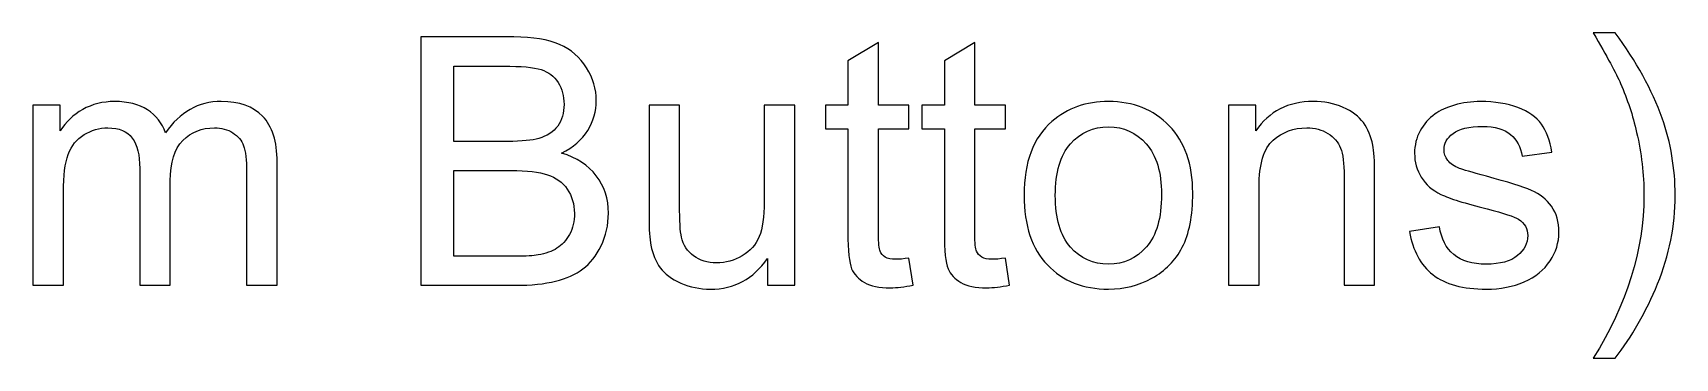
# Model space of a CAD drawing. Header units: millimetres. Extents: x 198 to 2216, y -826 to 151.
# Drawn here: x 1562.9 to 1683.2, y -583.4 to -559.6 of the extents above; entities that cross this region are included whole.
import ezdxf

# ---------------------------------------------------------------- set-up
doc = ezdxf.new("R2010")
doc.units = ezdxf.units.MM
doc.header["$MEASUREMENT"] = 0
doc.layers.add('Layer 1', color=7, linetype='Continuous')

msp = doc.modelspace()

# ---------------------------------------------------------------- linework, layer by layer
at = {"layer": 'Layer 1', "color": 250}
for points, knots in [([(1591.3414, -578.0893), (1591.3414, -578.0893), (1591.3414, -559.9029), (1591.3414, -559.9029), (1591.3414, -559.9029), (1598.1655, -559.9029), (1598.1655, -559.9029), (1599.5541, -559.9029), (1600.6674, -560.0849), (1601.5099, -560.4532), (1602.3481, -560.8215), (1603.0042, -561.3888), (1603.4784, -562.155), (1603.9567, -562.917), (1604.1938, -563.7171), (1604.1938, -564.5553), (1604.1938, -565.33), (1603.9821, -566.0624), (1603.563, -566.7482), (1603.1439, -567.434), (1602.5089, -567.9886), (1601.658, -568.4119), (1602.7587, -568.7336), (1603.6054, -569.284), (1604.1938, -570.0629), (1604.7865, -570.8376), (1605.0828, -571.7562), (1605.0828, -572.8146), (1605.0828, -573.6697), (1604.9008, -574.4613), (1604.5409, -575.1937), (1604.1811, -575.9261), (1603.7366, -576.4891), (1603.2074, -576.887), (1602.6783, -577.2807), (1602.0136, -577.5813), (1601.2178, -577.7845), (1600.4177, -577.9877), (1599.4398, -578.0893), (1598.2798, -578.0893), (1598.2798, -578.0893), (1591.3414, -578.0893), (1591.3414, -578.0893)], [0, 0, 0, 0, 0.07142857, 0.07142857, 0.07142857, 0.14285714, 0.14285714, 0.14285714, 0.21428571, 0.21428571, 0.21428571, 0.28571429, 0.28571429, 0.28571429, 0.35714286, 0.35714286, 0.35714286, 0.42857143, 0.42857143, 0.42857143, 0.5, 0.5, 0.5, 0.57142857, 0.57142857, 0.57142857, 0.64285714, 0.64285714, 0.64285714, 0.71428571, 0.71428571, 0.71428571, 0.78571429, 0.78571429, 0.78571429, 0.85714286, 0.85714286, 0.85714286, 0.92857143, 0.92857143, 0.92857143, 1, 1, 1, 1]), ([(1678.7724, -583.4233), (1678.7724, -583.4233), (1677.1722, -583.4233), (1677.1722, -583.4233), (1679.6445, -579.4567), (1680.8806, -575.4858), (1680.8806, -571.5107), (1680.8806, -569.9571), (1680.7028, -568.4161), (1680.3472, -566.8879), (1680.0678, -565.6475), (1679.6741, -564.458), (1679.1703, -563.315), (1678.8486, -562.5741), (1678.1797, -561.3338), (1677.1722, -559.5981), (1677.1722, -559.5981), (1678.7724, -559.5981), (1678.7724, -559.5981), (1680.3218, -561.6724), (1681.469, -563.7552), (1682.2141, -565.8465), (1682.8491, -567.6457), (1683.1666, -569.5295), (1683.1666, -571.498), (1683.1666, -573.729), (1682.739, -575.888), (1681.8839, -577.9708), (1681.033, -580.0536), (1679.9958, -581.8697), (1678.7724, -583.4233)], [0, 0, 0, 0, 0.1, 0.1, 0.1, 0.2, 0.2, 0.2, 0.3, 0.3, 0.3, 0.4, 0.4, 0.4, 0.5, 0.5, 0.5, 0.6, 0.6, 0.6, 0.7, 0.7, 0.7, 0.8, 0.8, 0.8, 0.9, 0.9, 0.9, 1, 1, 1, 1]), ([(1627.0834, -576.0954), (1627.0834, -576.0954), (1627.3882, -578.0681), (1627.3882, -578.0681), (1626.7617, -578.1994), (1626.1986, -578.2671), (1625.7076, -578.2671), (1624.899, -578.2671), (1624.2725, -578.1401), (1623.8237, -577.8819), (1623.3792, -577.6236), (1623.066, -577.2892), (1622.8839, -576.8701), (1622.7019, -576.451), (1622.613, -575.5705), (1622.613, -574.2285), (1622.613, -574.2285), (1622.613, -566.6339), (1622.613, -566.6339), (1622.613, -566.6339), (1620.962, -566.6339), (1620.962, -566.6339), (1620.962, -566.6339), (1620.962, -564.9067), (1620.962, -564.9067), (1620.962, -564.9067), (1622.613, -564.9067), (1622.613, -564.9067), (1622.613, -564.9067), (1622.613, -561.647), (1622.613, -561.647), (1622.613, -561.647), (1624.8482, -560.3051), (1624.8482, -560.3051), (1624.8482, -560.3051), (1624.8482, -564.9067), (1624.8482, -564.9067), (1624.8482, -564.9067), (1627.0834, -564.9067), (1627.0834, -564.9067), (1627.0834, -564.9067), (1627.0834, -566.6339), (1627.0834, -566.6339), (1627.0834, -566.6339), (1624.8482, -566.6339), (1624.8482, -566.6339), (1624.8482, -566.6339), (1624.8482, -574.3555), (1624.8482, -574.3555), (1624.8482, -574.9947), (1624.8863, -575.4054), (1624.9667, -575.5874), (1625.0429, -575.7694), (1625.1699, -575.9134), (1625.3477, -576.0234), (1625.5255, -576.1293), (1625.7795, -576.1843), (1626.1097, -576.1843), (1626.3553, -576.1843), (1626.6812, -576.1547), (1627.0834, -576.0954)], [0, 0, 0, 0, 0.05, 0.05, 0.05, 0.1, 0.1, 0.1, 0.15, 0.15, 0.15, 0.2, 0.2, 0.2, 0.25, 0.25, 0.25, 0.3, 0.3, 0.3, 0.35, 0.35, 0.35, 0.4, 0.4, 0.4, 0.45, 0.45, 0.45, 0.5, 0.5, 0.5, 0.55, 0.55, 0.55, 0.6, 0.6, 0.6, 0.65, 0.65, 0.65, 0.7, 0.7, 0.7, 0.75, 0.75, 0.75, 0.8, 0.8, 0.8, 0.85, 0.85, 0.85, 0.9, 0.9, 0.9, 0.95, 0.95, 0.95, 1, 1, 1, 1]), ([(1634.1404, -576.0954), (1634.1404, -576.0954), (1634.4452, -578.0681), (1634.4452, -578.0681), (1633.8187, -578.1994), (1633.2556, -578.2671), (1632.7646, -578.2671), (1631.956, -578.2671), (1631.3295, -578.1401), (1630.8807, -577.8819), (1630.4362, -577.6236), (1630.123, -577.2892), (1629.9409, -576.8701), (1629.7589, -576.451), (1629.67, -575.5705), (1629.67, -574.2285), (1629.67, -574.2285), (1629.67, -566.6339), (1629.67, -566.6339), (1629.67, -566.6339), (1628.019, -566.6339), (1628.019, -566.6339), (1628.019, -566.6339), (1628.019, -564.9067), (1628.019, -564.9067), (1628.019, -564.9067), (1629.67, -564.9067), (1629.67, -564.9067), (1629.67, -564.9067), (1629.67, -561.647), (1629.67, -561.647), (1629.67, -561.647), (1631.9052, -560.3051), (1631.9052, -560.3051), (1631.9052, -560.3051), (1631.9052, -564.9067), (1631.9052, -564.9067), (1631.9052, -564.9067), (1634.1404, -564.9067), (1634.1404, -564.9067), (1634.1404, -564.9067), (1634.1404, -566.6339), (1634.1404, -566.6339), (1634.1404, -566.6339), (1631.9052, -566.6339), (1631.9052, -566.6339), (1631.9052, -566.6339), (1631.9052, -574.3555), (1631.9052, -574.3555), (1631.9052, -574.9947), (1631.9433, -575.4054), (1632.0237, -575.5874), (1632.0999, -575.7694), (1632.2269, -575.9134), (1632.4047, -576.0234), (1632.5825, -576.1293), (1632.8365, -576.1843), (1633.1667, -576.1843), (1633.4123, -576.1843), (1633.7382, -576.1547), (1634.1404, -576.0954)], [0, 0, 0, 0, 0.05, 0.05, 0.05, 0.1, 0.1, 0.1, 0.15, 0.15, 0.15, 0.2, 0.2, 0.2, 0.25, 0.25, 0.25, 0.3, 0.3, 0.3, 0.35, 0.35, 0.35, 0.4, 0.4, 0.4, 0.45, 0.45, 0.45, 0.5, 0.5, 0.5, 0.55, 0.55, 0.55, 0.6, 0.6, 0.6, 0.65, 0.65, 0.65, 0.7, 0.7, 0.7, 0.75, 0.75, 0.75, 0.8, 0.8, 0.8, 0.85, 0.85, 0.85, 0.9, 0.9, 0.9, 0.95, 0.95, 0.95, 1, 1, 1, 1]), ([(1593.7544, -567.5483), (1593.7544, -567.5483), (1597.6872, -567.5483), (1597.6872, -567.5483), (1598.754, -567.5483), (1599.5202, -567.4763), (1599.9816, -567.3366), (1600.5955, -567.1546), (1601.0569, -566.8498), (1601.3659, -566.4265), (1601.675, -566.0031), (1601.8316, -565.474), (1601.8316, -564.8347), (1601.8316, -564.2294), (1601.6877, -563.696), (1601.3956, -563.2388), (1601.1077, -562.7773), (1600.6928, -562.4598), (1600.1552, -562.2905), (1599.6176, -562.1212), (1598.6947, -562.0365), (1597.3908, -562.0365), (1597.3908, -562.0365), (1593.7544, -562.0365), (1593.7544, -562.0365), (1593.7544, -562.0365), (1593.7544, -567.5483), (1593.7544, -567.5483)], [0, 0, 0, 0, 0.11111111, 0.11111111, 0.11111111, 0.22222222, 0.22222222, 0.22222222, 0.33333333, 0.33333333, 0.33333333, 0.44444444, 0.44444444, 0.44444444, 0.55555556, 0.55555556, 0.55555556, 0.66666667, 0.66666667, 0.66666667, 0.77777778, 0.77777778, 0.77777778, 0.88888889, 0.88888889, 0.88888889, 1, 1, 1, 1]), ([(1562.9484, -578.0893), (1562.9484, -578.0893), (1562.9484, -564.9067), (1562.9484, -564.9067), (1562.9484, -564.9067), (1564.955, -564.9067), (1564.955, -564.9067), (1564.955, -564.9067), (1564.955, -566.7694), (1564.955, -566.7694), (1565.3656, -566.1259), (1565.916, -565.6052), (1566.6018, -565.2157), (1567.2876, -564.822), (1568.0665, -564.6273), (1568.9428, -564.6273), (1569.9165, -564.6273), (1570.7166, -564.8305), (1571.3389, -565.2327), (1571.9612, -565.6391), (1572.4014, -566.2021), (1572.6554, -566.9302), (1573.7053, -565.3935), (1575.0642, -564.6273), (1576.7406, -564.6273), (1578.0529, -564.6273), (1579.0647, -564.9871), (1579.7674, -565.711), (1580.4744, -566.4349), (1580.83, -567.5483), (1580.83, -569.0511), (1580.83, -569.0511), (1580.83, -578.0893), (1580.83, -578.0893), (1580.83, -578.0893), (1578.5948, -578.0893), (1578.5948, -578.0893), (1578.5948, -578.0893), (1578.5948, -569.792), (1578.5948, -569.792), (1578.5948, -568.903), (1578.5186, -568.2595), (1578.3747, -567.8658), (1578.2307, -567.4721), (1577.9683, -567.1588), (1577.583, -566.9175), (1577.202, -566.6762), (1576.7533, -566.5577), (1576.2411, -566.5577), (1575.3097, -566.5577), (1574.5393, -566.8667), (1573.9254, -567.4806), (1573.3116, -568.0986), (1573.0068, -569.085), (1573.0068, -570.4397), (1573.0068, -570.4397), (1573.0068, -578.0893), (1573.0068, -578.0893), (1573.0068, -578.0893), (1570.7716, -578.0893), (1570.7716, -578.0893), (1570.7716, -578.0893), (1570.7716, -569.5337), (1570.7716, -569.5337), (1570.7716, -568.5431), (1570.5896, -567.7981), (1570.2255, -567.3028), (1569.8614, -566.8075), (1569.2645, -566.5577), (1568.439, -566.5577), (1567.8125, -566.5577), (1567.2325, -566.7228), (1566.6991, -567.053), (1566.1657, -567.3832), (1565.7805, -567.8658), (1565.5392, -568.505), (1565.3021, -569.14), (1565.1836, -570.0587), (1565.1836, -571.2567), (1565.1836, -571.2567), (1565.1836, -578.0893), (1565.1836, -578.0893), (1565.1836, -578.0893), (1562.9484, -578.0893), (1562.9484, -578.0893)], [0, 0, 0, 0, 0.03571429, 0.03571429, 0.03571429, 0.07142857, 0.07142857, 0.07142857, 0.10714286, 0.10714286, 0.10714286, 0.14285714, 0.14285714, 0.14285714, 0.17857143, 0.17857143, 0.17857143, 0.21428571, 0.21428571, 0.21428571, 0.25, 0.25, 0.25, 0.28571429, 0.28571429, 0.28571429, 0.32142857, 0.32142857, 0.32142857, 0.35714286, 0.35714286, 0.35714286, 0.39285714, 0.39285714, 0.39285714, 0.42857143, 0.42857143, 0.42857143, 0.46428571, 0.46428571, 0.46428571, 0.5, 0.5, 0.5, 0.53571429, 0.53571429, 0.53571429, 0.57142857, 0.57142857, 0.57142857, 0.60714286, 0.60714286, 0.60714286, 0.64285714, 0.64285714, 0.64285714, 0.67857143, 0.67857143, 0.67857143, 0.71428571, 0.71428571, 0.71428571, 0.75, 0.75, 0.75, 0.78571429, 0.78571429, 0.78571429, 0.82142857, 0.82142857, 0.82142857, 0.85714286, 0.85714286, 0.85714286, 0.89285714, 0.89285714, 0.89285714, 0.92857143, 0.92857143, 0.92857143, 0.96428571, 0.96428571, 0.96428571, 1, 1, 1, 1]), ([(1616.716, -578.0893), (1616.716, -578.0893), (1616.716, -576.1293), (1616.716, -576.1293), (1615.6915, -577.6236), (1614.303, -578.3687), (1612.5462, -578.3687), (1611.7715, -578.3687), (1611.0476, -578.2205), (1610.3745, -577.9242), (1609.7014, -577.6236), (1609.2018, -577.2511), (1608.8759, -576.8024), (1608.5499, -576.3494), (1608.3213, -575.7991), (1608.1901, -575.1471), (1608.1012, -574.7069), (1608.0546, -574.0126), (1608.0546, -573.0643), (1608.0546, -573.0643), (1608.0546, -564.9067), (1608.0546, -564.9067), (1608.0546, -564.9067), (1610.2898, -564.9067), (1610.2898, -564.9067), (1610.2898, -564.9067), (1610.2898, -572.2007), (1610.2898, -572.2007), (1610.2898, -573.3649), (1610.3364, -574.1523), (1610.4253, -574.5545), (1610.565, -575.1429), (1610.8613, -575.6001), (1611.3185, -575.9345), (1611.7715, -576.269), (1612.3303, -576.4383), (1612.9991, -576.4383), (1613.668, -576.4383), (1614.2945, -576.269), (1614.8787, -575.9261), (1615.4629, -575.5832), (1615.8778, -575.1133), (1616.1233, -574.5248), (1616.3646, -573.9364), (1616.4874, -573.077), (1616.4874, -571.9552), (1616.4874, -571.9552), (1616.4874, -564.9067), (1616.4874, -564.9067), (1616.4874, -564.9067), (1618.7226, -564.9067), (1618.7226, -564.9067), (1618.7226, -564.9067), (1618.7226, -578.0893), (1618.7226, -578.0893), (1618.7226, -578.0893), (1616.716, -578.0893), (1616.716, -578.0893)], [0, 0, 0, 0, 0.05263158, 0.05263158, 0.05263158, 0.10526316, 0.10526316, 0.10526316, 0.15789474, 0.15789474, 0.15789474, 0.21052632, 0.21052632, 0.21052632, 0.26315789, 0.26315789, 0.26315789, 0.31578947, 0.31578947, 0.31578947, 0.36842105, 0.36842105, 0.36842105, 0.42105263, 0.42105263, 0.42105263, 0.47368421, 0.47368421, 0.47368421, 0.52631579, 0.52631579, 0.52631579, 0.57894737, 0.57894737, 0.57894737, 0.63157895, 0.63157895, 0.63157895, 0.68421053, 0.68421053, 0.68421053, 0.73684211, 0.73684211, 0.73684211, 0.78947368, 0.78947368, 0.78947368, 0.84210526, 0.84210526, 0.84210526, 0.89473684, 0.89473684, 0.89473684, 0.94736842, 0.94736842, 0.94736842, 1, 1, 1, 1]), ([(1635.5078, -571.498), (1635.5078, -569.0638), (1636.1851, -567.2604), (1637.544, -566.0878), (1638.6743, -565.1141), (1640.0586, -564.6273), (1641.6885, -564.6273), (1643.4961, -564.6273), (1644.9778, -565.22), (1646.1292, -566.4053), (1647.2765, -567.5864), (1647.8522, -569.2247), (1647.8522, -571.3117), (1647.8522, -573.0051), (1647.5982, -574.3343), (1647.0902, -575.3038), (1646.5822, -576.2732), (1645.8414, -577.0267), (1644.8677, -577.5644), (1643.8983, -578.102), (1642.8357, -578.3687), (1641.6885, -578.3687), (1639.8427, -578.3687), (1638.3526, -577.7803), (1637.2138, -576.5992), (1636.0751, -575.4181), (1635.5078, -573.7163), (1635.5078, -571.498)], [0, 0, 0, 0, 0.11111111, 0.11111111, 0.11111111, 0.22222222, 0.22222222, 0.22222222, 0.33333333, 0.33333333, 0.33333333, 0.44444444, 0.44444444, 0.44444444, 0.55555556, 0.55555556, 0.55555556, 0.66666667, 0.66666667, 0.66666667, 0.77777778, 0.77777778, 0.77777778, 0.88888889, 0.88888889, 0.88888889, 1, 1, 1, 1]), ([(1650.4726, -578.0893), (1650.4726, -578.0893), (1650.4726, -564.9067), (1650.4726, -564.9067), (1650.4726, -564.9067), (1652.4792, -564.9067), (1652.4792, -564.9067), (1652.4792, -564.9067), (1652.4792, -566.7778), (1652.4792, -566.7778), (1653.4444, -565.3427), (1654.8414, -564.6273), (1656.666, -564.6273), (1657.4618, -564.6273), (1658.19, -564.7712), (1658.8546, -565.0549), (1659.5192, -565.3385), (1660.0188, -565.7153), (1660.349, -566.1767), (1660.6792, -566.6381), (1660.912, -567.1885), (1661.0432, -567.8235), (1661.1237, -568.2383), (1661.166, -568.9622), (1661.166, -569.9952), (1661.166, -569.9952), (1661.166, -578.0893), (1661.166, -578.0893), (1661.166, -578.0893), (1658.9308, -578.0893), (1658.9308, -578.0893), (1658.9308, -578.0893), (1658.9308, -570.0798), (1658.9308, -570.0798), (1658.9308, -569.1697), (1658.8461, -568.4881), (1658.6726, -568.0394), (1658.499, -567.5906), (1658.19, -567.2308), (1657.7497, -566.9599), (1657.3094, -566.6932), (1656.7887, -566.5577), (1656.1961, -566.5577), (1655.2478, -566.5577), (1654.4308, -566.8583), (1653.7407, -567.4636), (1653.0507, -568.0648), (1652.7078, -569.212), (1652.7078, -570.8969), (1652.7078, -570.8969), (1652.7078, -578.0893), (1652.7078, -578.0893), (1652.7078, -578.0893), (1650.4726, -578.0893), (1650.4726, -578.0893)], [0, 0, 0, 0, 0.05555556, 0.05555556, 0.05555556, 0.11111111, 0.11111111, 0.11111111, 0.16666667, 0.16666667, 0.16666667, 0.22222222, 0.22222222, 0.22222222, 0.27777778, 0.27777778, 0.27777778, 0.33333333, 0.33333333, 0.33333333, 0.38888889, 0.38888889, 0.38888889, 0.44444444, 0.44444444, 0.44444444, 0.5, 0.5, 0.5, 0.55555556, 0.55555556, 0.55555556, 0.61111111, 0.61111111, 0.61111111, 0.66666667, 0.66666667, 0.66666667, 0.72222222, 0.72222222, 0.72222222, 0.77777778, 0.77777778, 0.77777778, 0.83333333, 0.83333333, 0.83333333, 0.88888889, 0.88888889, 0.88888889, 0.94444444, 0.94444444, 0.94444444, 1, 1, 1, 1]), ([(1663.7102, -574.1523), (1663.7102, -574.1523), (1665.92, -573.7967), (1665.92, -573.7967), (1666.0428, -574.6815), (1666.3899, -575.3588), (1666.9572, -575.8329), (1667.5244, -576.3028), (1668.3203, -576.5399), (1669.3363, -576.5399), (1670.365, -576.5399), (1671.127, -576.3325), (1671.6265, -575.9134), (1672.1218, -575.4985), (1672.3716, -575.0074), (1672.3716, -574.4444), (1672.3716, -573.9406), (1672.1472, -573.5427), (1671.7027, -573.2548), (1671.3895, -573.0559), (1670.6275, -572.8061), (1669.4167, -572.4971), (1667.7827, -572.0864), (1666.6524, -571.7308), (1666.0174, -571.4303), (1665.3866, -571.1255), (1664.9082, -570.7106), (1664.5823, -570.1772), (1664.2563, -569.648), (1664.0912, -569.0596), (1664.0912, -568.4161), (1664.0912, -567.8277), (1664.2267, -567.2858), (1664.4934, -566.7863), (1664.7643, -566.2868), (1665.1284, -565.8719), (1665.5898, -565.5417), (1665.9369, -565.2877), (1666.4111, -565.0718), (1667.008, -564.894), (1667.6091, -564.7162), (1668.2483, -564.6273), (1668.9341, -564.6273), (1669.9671, -564.6273), (1670.873, -564.7755), (1671.6519, -565.076), (1672.4351, -565.3724), (1673.0108, -565.7788), (1673.3834, -566.2868), (1673.7517, -566.799), (1674.0099, -567.4806), (1674.1496, -568.3357), (1674.1496, -568.3357), (1671.9652, -568.6405), (1671.9652, -568.6405), (1671.8678, -567.9547), (1671.58, -567.4171), (1671.1058, -567.0318), (1670.6317, -566.6466), (1669.9628, -566.4561), (1669.095, -566.4561), (1668.0748, -566.4561), (1667.3424, -566.6254), (1666.9064, -566.9641), (1666.4703, -567.3028), (1666.2502, -567.7007), (1666.2502, -568.1537), (1666.2502, -568.4415), (1666.3391, -568.704), (1666.5211, -568.9368), (1666.7032, -569.1739), (1666.9868, -569.3729), (1667.3763, -569.5295), (1667.6006, -569.6142), (1668.2526, -569.8047), (1669.3448, -570.101), (1670.9196, -570.5201), (1672.0202, -570.8672), (1672.6468, -571.1339), (1673.2733, -571.4006), (1673.7644, -571.7943), (1674.12, -572.3023), (1674.4798, -572.8146), (1674.6576, -573.4496), (1674.6576, -574.2116), (1674.6576, -574.9524), (1674.4417, -575.6509), (1674.0057, -576.3071), (1673.5696, -576.9632), (1672.9431, -577.4712), (1672.1261, -577.8311), (1671.3048, -578.1909), (1670.3777, -578.3687), (1669.3448, -578.3687), (1667.6345, -578.3687), (1666.3264, -578.0131), (1665.4289, -577.3061), (1664.5315, -576.5949), (1663.96, -575.5451), (1663.7102, -574.1523)], [0, 0, 0, 0, 0.03030303, 0.03030303, 0.03030303, 0.06060606, 0.06060606, 0.06060606, 0.09090909, 0.09090909, 0.09090909, 0.12121212, 0.12121212, 0.12121212, 0.15151515, 0.15151515, 0.15151515, 0.18181818, 0.18181818, 0.18181818, 0.21212121, 0.21212121, 0.21212121, 0.24242424, 0.24242424, 0.24242424, 0.27272727, 0.27272727, 0.27272727, 0.3030303, 0.3030303, 0.3030303, 0.33333333, 0.33333333, 0.33333333, 0.36363636, 0.36363636, 0.36363636, 0.39393939, 0.39393939, 0.39393939, 0.42424242, 0.42424242, 0.42424242, 0.45454545, 0.45454545, 0.45454545, 0.48484848, 0.48484848, 0.48484848, 0.51515152, 0.51515152, 0.51515152, 0.54545455, 0.54545455, 0.54545455, 0.57575758, 0.57575758, 0.57575758, 0.60606061, 0.60606061, 0.60606061, 0.63636364, 0.63636364, 0.63636364, 0.66666667, 0.66666667, 0.66666667, 0.6969697, 0.6969697, 0.6969697, 0.72727273, 0.72727273, 0.72727273, 0.75757576, 0.75757576, 0.75757576, 0.78787879, 0.78787879, 0.78787879, 0.81818182, 0.81818182, 0.81818182, 0.84848485, 0.84848485, 0.84848485, 0.87878788, 0.87878788, 0.87878788, 0.90909091, 0.90909091, 0.90909091, 0.93939394, 0.93939394, 0.93939394, 0.96969697, 0.96969697, 0.96969697, 1, 1, 1, 1]), ([(1637.7938, -571.5022), (1637.7938, -573.1871), (1638.1621, -574.4486), (1638.8987, -575.2826), (1639.6395, -576.1208), (1640.5666, -576.5399), (1641.6885, -576.5399), (1642.7976, -576.5399), (1643.7205, -576.1208), (1644.4613, -575.2784), (1645.1979, -574.4359), (1645.5662, -573.1532), (1645.5662, -571.4303), (1645.5662, -569.8047), (1645.1937, -568.5728), (1644.4528, -567.7388), (1643.712, -566.9006), (1642.7891, -566.4815), (1641.6885, -566.4815), (1640.5666, -566.4815), (1639.6395, -566.8964), (1638.8987, -567.7303), (1638.1621, -568.5643), (1637.7938, -569.8216), (1637.7938, -571.5022)], [0, 0, 0, 0, 0.125, 0.125, 0.125, 0.25, 0.25, 0.25, 0.375, 0.375, 0.375, 0.5, 0.5, 0.5, 0.625, 0.625, 0.625, 0.75, 0.75, 0.75, 0.875, 0.875, 0.875, 1, 1, 1, 1]), ([(1593.7544, -575.9557), (1593.7544, -575.9557), (1598.2841, -575.9557), (1598.2841, -575.9557), (1599.063, -575.9557), (1599.6091, -575.9261), (1599.9266, -575.8668), (1600.4769, -575.7694), (1600.9426, -575.6043), (1601.3151, -575.3715), (1601.6877, -575.1387), (1601.9925, -574.8), (1602.2338, -574.3555), (1602.4751, -573.911), (1602.5936, -573.3988), (1602.5936, -572.8188), (1602.5936, -572.1372), (1602.42, -571.5488), (1602.0687, -571.045), (1601.7215, -570.5413), (1601.2389, -570.1899), (1600.6209, -569.9867), (1600.007, -569.7835), (1599.118, -569.6819), (1597.9623, -569.6819), (1597.9623, -569.6819), (1593.7544, -569.6819), (1593.7544, -569.6819), (1593.7544, -569.6819), (1593.7544, -575.9557), (1593.7544, -575.9557)], [0, 0, 0, 0, 0.1, 0.1, 0.1, 0.2, 0.2, 0.2, 0.3, 0.3, 0.3, 0.4, 0.4, 0.4, 0.5, 0.5, 0.5, 0.6, 0.6, 0.6, 0.7, 0.7, 0.7, 0.8, 0.8, 0.8, 0.9, 0.9, 0.9, 1, 1, 1, 1])]:
    msp.add_open_spline(points, degree=3, knots=knots, dxfattribs=at)

doc.saveas('drawing.dxf')
